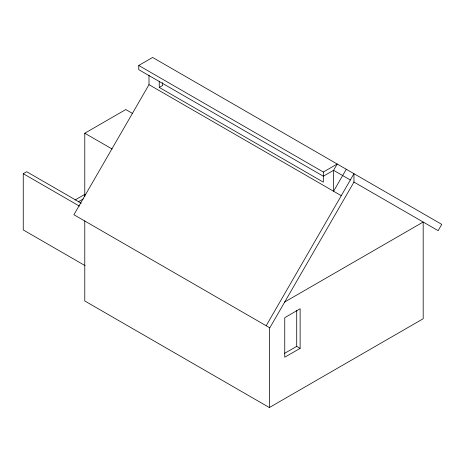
<?xml version="1.0" encoding="UTF-8"?>
<svg xmlns="http://www.w3.org/2000/svg" width="465" height="465" viewBox="0 0 465 465"><rect width="100%" height="100%" fill="white"/><g stroke="black" fill="none" stroke-linecap="round" stroke-linejoin="round"><path stroke-width="0.7" d="M148.998 75.284L148.998 84.665L73.9 214.737L269.805 327.842L353.964 182.071L353.964 173.695L266.178 325.75M346.274 169.254L333.585 191.237L333.585 170.306L337.206 164.023L323.326 172.038L138.744 65.466L138.744 69.657L323.326 176.223L333.585 170.306L350.337 179.978M138.744 65.466L152.625 57.457L441.75 224.38L438.123 230.663L353.778 181.96M159.251 81.148L159.251 87.42L162.669 85.444L162.669 82.66M84.775 196.736L84.775 133.228L125.794 109.548L132.635 113.495M85.043 265.608L23.25 229.931L23.25 173.683L26.668 171.713L81.236 203.217M75.039 200.031L85.095 194.225M78.19 201.845L83.218 198.944M284.429 302.145L423.185 222.038L423.185 318.74L269.363 407.543L84.775 300.977L84.775 220.869M284.4 353.47L296.711 346.367L300.128 348.337L300.128 308.748L284.743 317.688L284.743 357.219L300.128 348.337M159.251 87.42L323.326 182.146L323.326 172.038M148.998 84.665L341.275 195.678M84.775 133.228L112.123 149.015M23.25 173.683L79.428 206.117M296.711 310.37L296.711 346.367M269.363 327.441L269.363 407.543"/></g></svg>
